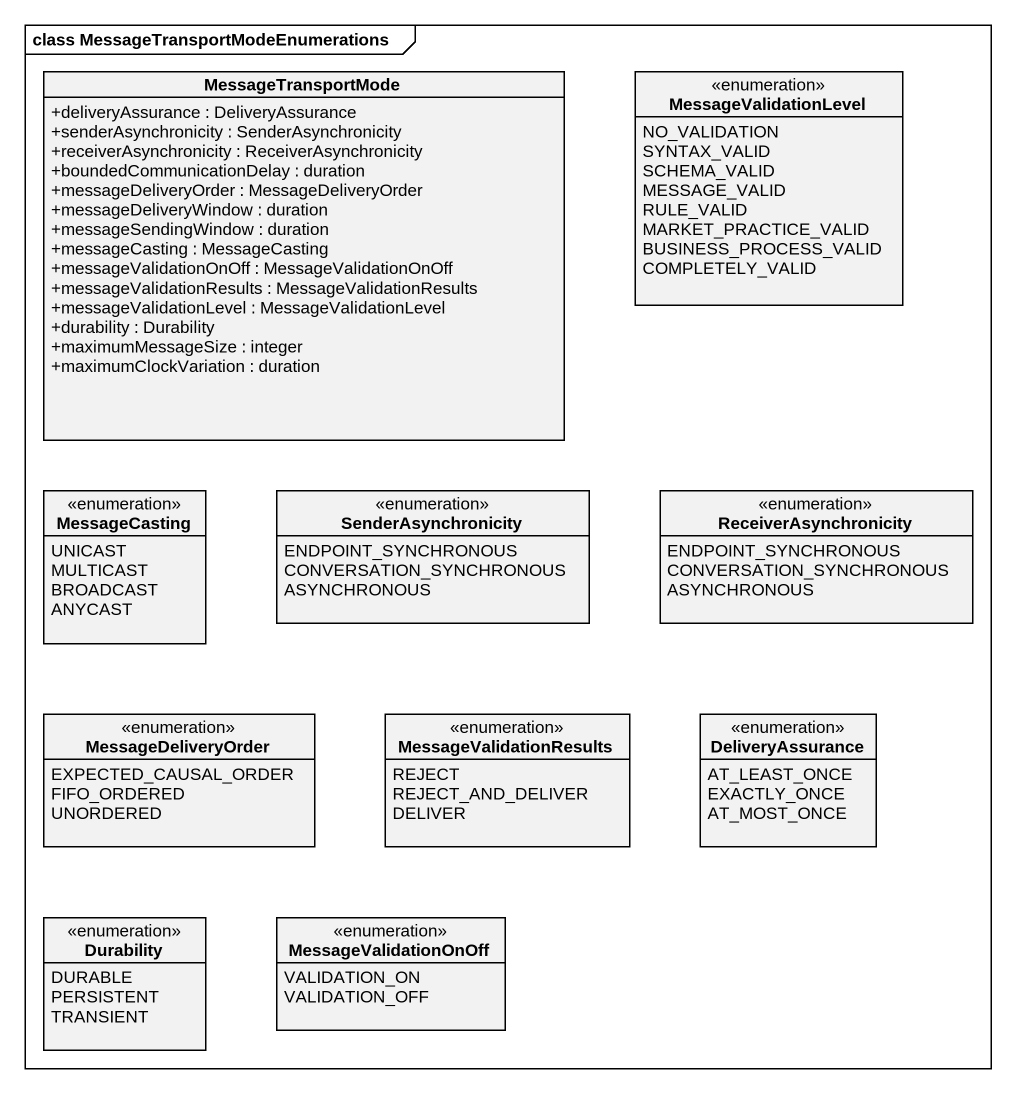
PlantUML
@startuml
mainframe class MessageTransportModeEnumerations
hide circle
hide empty members
skinparam classAttributeIconSize 0
class MessageTransportMode {
  +deliveryAssurance : DeliveryAssurance
  +senderAsynchronicity : SenderAsynchronicity
  +receiverAsynchronicity : ReceiverAsynchronicity
  +boundedCommunicationDelay : duration
  +messageDeliveryOrder : MessageDeliveryOrder
  +messageDeliveryWindow : duration
  +messageSendingWindow : duration
  +messageCasting : MessageCasting
  +messageValidationOnOff : MessageValidationOnOff
  +messageValidationResults : MessageValidationResults
  +messageValidationLevel : MessageValidationLevel
  +durability : Durability
  +maximumMessageSize : integer
  +maximumClockVariation : duration
}
enum MessageValidationLevel {
  NO_VALIDATION
  SYNTAX_VALID
  SCHEMA_VALID
  MESSAGE_VALID
  RULE_VALID
  MARKET_PRACTICE_VALID
  BUSINESS_PROCESS_VALID
  COMPLETELY_VALID
}
enum MessageCasting {
  UNICAST
  MULTICAST
  BROADCAST
  ANYCAST
}
enum SenderAsynchronicity {
  ENDPOINT_SYNCHRONOUS
  CONVERSATION_SYNCHRONOUS
  ASYNCHRONOUS
}
enum ReceiverAsynchronicity {
  ENDPOINT_SYNCHRONOUS
  CONVERSATION_SYNCHRONOUS
  ASYNCHRONOUS
}
enum MessageDeliveryOrder {
  EXPECTED_CAUSAL_ORDER
  FIFO_ORDERED
  UNORDERED
}
enum MessageValidationResults {
  REJECT
  REJECT_AND_DELIVER
  DELIVER
}
enum DeliveryAssurance {
  AT_LEAST_ONCE
  EXACTLY_ONCE
  AT_MOST_ONCE
}
enum Durability {
  DURABLE
  PERSISTENT
  TRANSIENT
}
enum MessageValidationOnOff {
  VALIDATION_ON
  VALIDATION_OFF
}
@enduml
